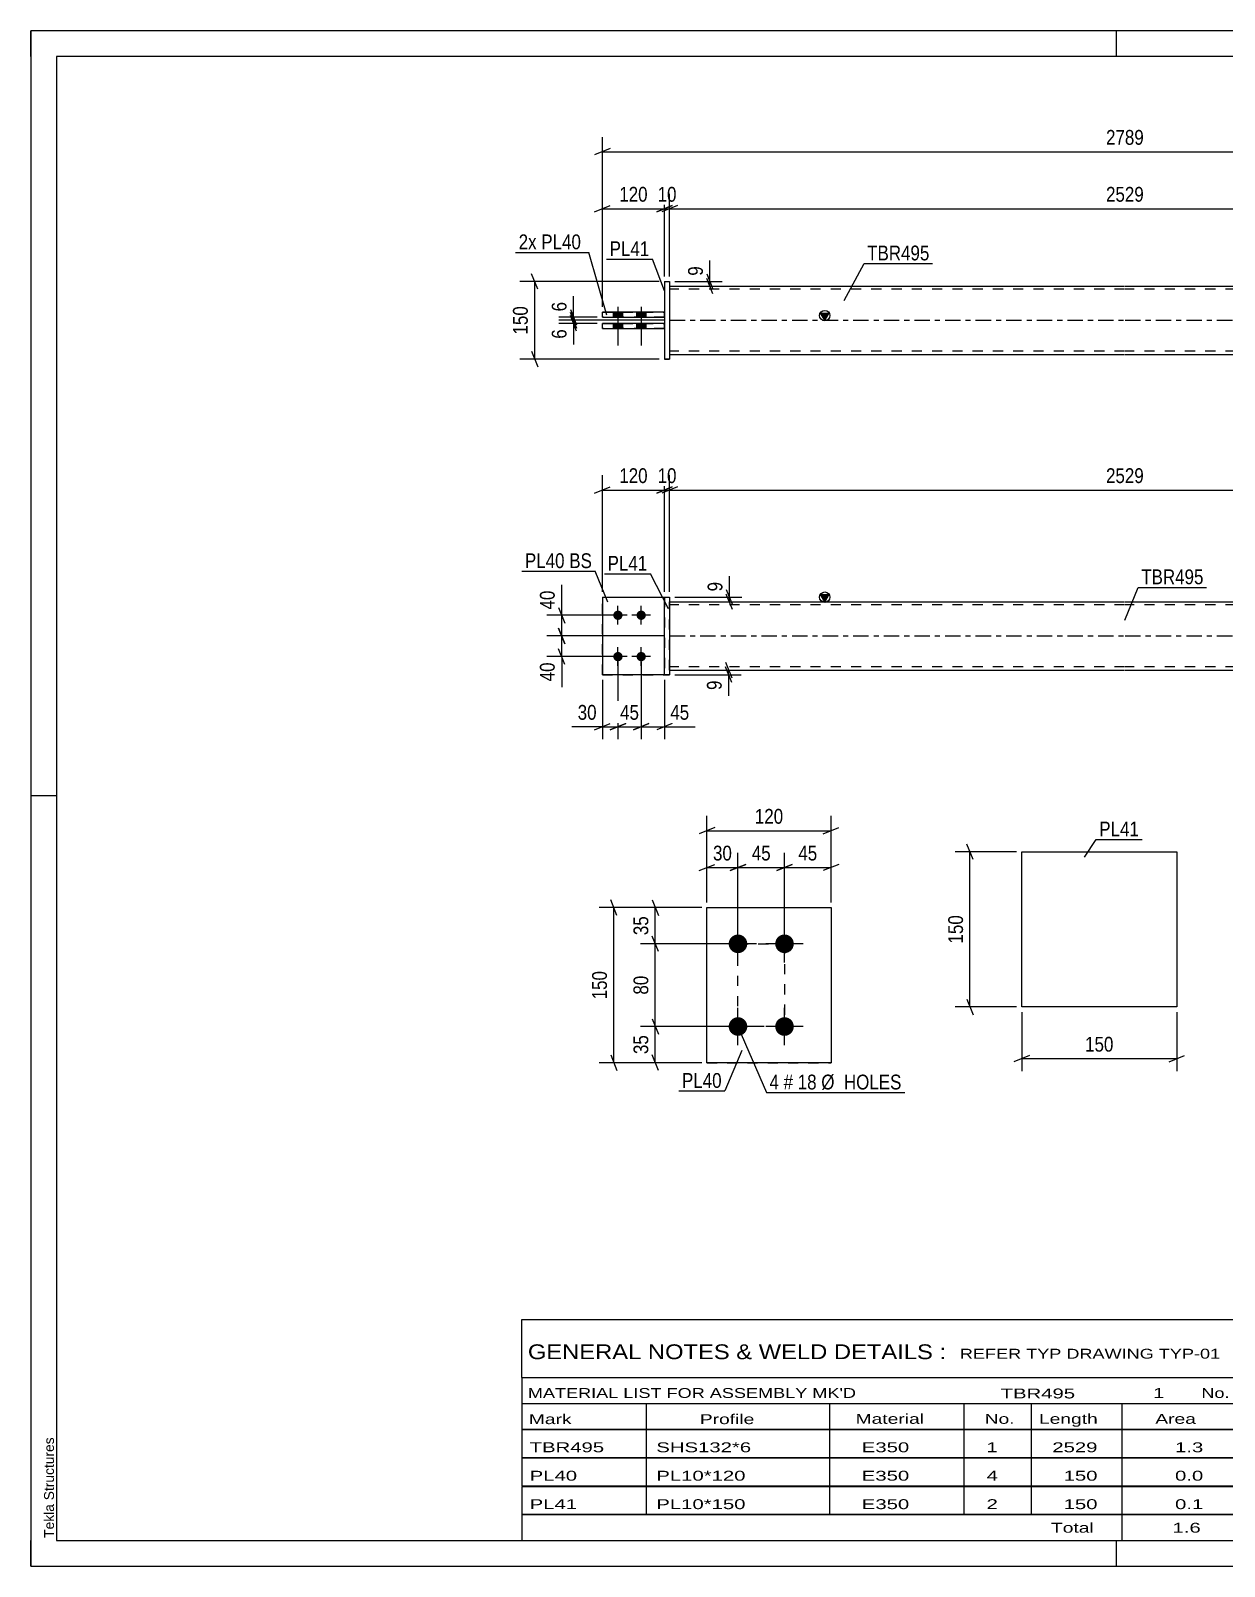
# Model space of a CAD drawing. Header units: millimetres. Extents: x 0 to 420, y 0 to 297.
# Drawn here: x 0 to 230.8, y 0 to 297 of the extents above; entities that cross this region are included whole.
import ezdxf

# ---------------------------------------------------------------- set-up
doc = ezdxf.new("R2010")
doc.units = ezdxf.units.MM
doc.linetypes.add('DXK_LINE_DOT2', pattern=[3.9198, 1.9599, -1.9599])
doc.linetypes.add('DXK_LINE_DOT3', pattern=[5.9187, 2.979, -0.9799, 0.9799, -0.9799])
doc.styles.add('Arial', font='arial.ttf', dxfattribs={"height": 0.2})
doc.styles.add('Arial Narrow', font='ARIALN.TTF', dxfattribs={"height": 0.2})

# ---------------------------------------------------------------- blocks, each defined once
blk = doc.blocks.new('Unknown-582685016-1127')
at = {"color": 5, "linetype": 'Continuous'}
for p, q in [((420, 297), (0, 297)), ((0, 297), (0, 0)), ((0, 292), (0, 297)), ((210, 292), (210, 297)), ((415, 292), (5, 292)), ((5, 292), (5, 5)), ((5, 149), (0, 149)), ((0, 0), (0, 5)), ((5, 5), (415, 5)), ((210, 0), (210, 5)), ((0, 0), (420, 0))]:
    blk.add_line(p, q, dxfattribs=at)
at = {"color": 174, "linetype": 'Continuous', "style": 'Arial'}
blk.add_text('Tekla Structures', height=1.9102, rotation=90, dxfattribs=at).set_placement((4.5, 5.5))
blk = doc.blocks.new('Part-582685016-1392 - 1364')
at = {"color": 2, "linetype": 'Continuous'}
for p, q in [((110.57, 187.44), (122.57, 187.44)), ((110.57, 187.44), (110.57, 172.44)), ((122.57, 172.44), (110.57, 172.44)), ((110.57, 172.44), (110.57, 172.44))]:
    blk.add_line(p, q, dxfattribs=at)
at = {"color": 7, "linetype": 'DXK_LINE_DOT2'}
for p, q in [((110.57, 187.44), (122.57, 187.44)), ((122.57, 187.44), (122.57, 187.44)), ((122.57, 187.44), (122.57, 172.44)), ((110.57, 172.44), (122.57, 172.44)), ((110.57, 172.44), (110.57, 172.44))]:
    blk.add_line(p, q, dxfattribs=at)
blk = doc.blocks.new('Part-582685016-1397 - 1364')
at = {"color": 7, "linetype": 'DXK_LINE_DOT2'}
for p, q in [((110.57, 187.44), (122.57, 187.44)), ((110.57, 187.44), (122.57, 187.44)), ((110.57, 172.44), (110.57, 187.44)), ((122.57, 187.44), (122.57, 187.44)), ((122.57, 187.44), (122.57, 172.44)), ((110.57, 172.44), (122.57, 172.44)), ((122.57, 172.44), (110.57, 172.44)), ((110.57, 172.44), (110.57, 172.44))]:
    blk.add_line(p, q, dxfattribs=at)
blk = doc.blocks.new('Part-582685016-1412 - 1364')
at = {"color": 2, "linetype": 'Continuous'}
for p, q in [((122.57, 187.44), (123.57, 187.44)), ((122.57, 172.44), (122.57, 187.44)), ((123.57, 187.44), (123.57, 187.44)), ((123.57, 187.44), (123.57, 172.44)), ((122.57, 172.44), (123.57, 172.44))]:
    blk.add_line(p, q, dxfattribs=at)
at = {"color": 7, "linetype": 'DXK_LINE_DOT2'}
for p, q in [((122.57, 187.44), (123.57, 187.44)), ((123.57, 172.44), (122.57, 172.44)), ((122.57, 172.44), (122.57, 172.44)), ((123.57, 172.44), (123.57, 172.44))]:
    blk.add_line(p, q, dxfattribs=at)
blk = doc.blocks.new('Bolt-582685016-1414 - 1364')
at = {"linetype": 'Continuous'}
for points in [[(113.57, 183.04), (113.39, 183.06), (113.21, 183.12), (113.04, 183.21), (112.9, 183.34), (112.79, 183.49), (112.72, 183.66), (112.68, 183.85), (112.68, 184.03), (112.72, 184.22), (112.79, 184.39), (112.9, 184.54), (113.04, 184.67), (113.21, 184.76), (113.39, 184.82), (113.57, 184.84), (113.76, 184.82), (113.94, 184.76), (114.1, 184.67), (114.24, 184.54), (114.35, 184.39), (114.43, 184.22), (114.47, 184.03), (114.47, 183.85), (114.43, 183.66), (114.35, 183.49), (114.24, 183.34), (114.1, 183.21), (113.94, 183.12), (113.76, 183.06)], [(118.07, 183.04), (117.89, 183.06), (117.71, 183.12), (117.54, 183.21), (117.4, 183.34), (117.29, 183.49), (117.22, 183.66), (117.18, 183.85), (117.18, 184.03), (117.22, 184.22), (117.29, 184.39), (117.4, 184.54), (117.54, 184.67), (117.71, 184.76), (117.89, 184.82), (118.07, 184.84), (118.26, 184.82), (118.44, 184.76), (118.6, 184.67), (118.74, 184.54), (118.85, 184.39), (118.93, 184.22), (118.97, 184.03), (118.97, 183.85), (118.93, 183.66), (118.85, 183.49), (118.74, 183.34), (118.6, 183.21), (118.44, 183.12), (118.26, 183.06)], [(113.57, 175.04), (113.39, 175.06), (113.21, 175.12), (113.04, 175.21), (112.9, 175.34), (112.79, 175.49), (112.72, 175.66), (112.68, 175.85), (112.68, 176.03), (112.72, 176.22), (112.79, 176.39), (112.9, 176.54), (113.04, 176.67), (113.21, 176.76), (113.39, 176.82), (113.57, 176.84), (113.76, 176.82), (113.94, 176.76), (114.1, 176.67), (114.24, 176.54), (114.35, 176.39), (114.43, 176.22), (114.47, 176.03), (114.47, 175.85), (114.43, 175.66), (114.35, 175.49), (114.24, 175.34), (114.1, 175.21), (113.94, 175.12), (113.76, 175.06)], [(118.07, 175.04), (117.89, 175.06), (117.71, 175.12), (117.54, 175.21), (117.4, 175.34), (117.29, 175.49), (117.22, 175.66), (117.18, 175.85), (117.18, 176.03), (117.22, 176.22), (117.29, 176.39), (117.4, 176.54), (117.54, 176.67), (117.71, 176.76), (117.89, 176.82), (118.07, 176.84), (118.26, 176.82), (118.44, 176.76), (118.6, 176.67), (118.74, 176.54), (118.85, 176.39), (118.93, 176.22), (118.97, 176.03), (118.97, 175.85), (118.93, 175.66), (118.85, 175.49), (118.74, 175.34), (118.6, 175.21), (118.44, 175.12), (118.26, 175.06)]]:
    blk.add_hatch(color=1, dxfattribs=at).paths.add_polyline_path(points)
at = {"color": 1, "linetype": 'Continuous'}
for p, q in [((113.57, 182.14), (113.57, 185.74)), ((118.07, 182.14), (118.07, 185.74)), ((115.37, 183.94), (111.77, 183.94)), ((119.87, 183.94), (116.27, 183.94)), ((115.37, 175.94), (111.77, 175.94)), ((113.57, 174.14), (113.57, 177.74)), ((119.87, 175.94), (116.27, 175.94)), ((118.07, 174.14), (118.07, 177.74))]:
    blk.add_line(p, q, dxfattribs=at)
blk = doc.blocks.new('Part-582685016-1439 - 1364')
at = {"linetype": 'Continuous'}
blk.add_hatch(color=2, dxfattribs=at).paths.add_polyline_path([(153.57, 186.54), (152.77, 187.94), (154.37, 187.94)])
at = {"color": 2, "linetype": 'Continuous'}
for p, q in [((153.57, 186.54), (152.77, 187.94)), ((152.77, 187.94), (154.37, 187.94)), ((154.37, 187.94), (153.57, 186.54)), ((123.57, 186.54), (211.57, 186.54)), ((211.67, 186.54), (299.67, 186.54)), ((123.57, 173.34), (211.57, 173.34)), ((211.67, 173.34), (299.67, 173.34))]:
    blk.add_line(p, q, dxfattribs=at)
at = {"color": 7, "linetype": 'DXK_LINE_DOT2'}
for p, q in [((123.57, 173.34), (123.57, 186.54)), ((211.57, 185.94), (123.57, 185.94)), ((299.67, 185.94), (211.67, 185.94)), ((299.67, 186.54), (299.67, 173.34)), ((211.57, 173.94), (123.57, 173.94)), ((299.67, 173.94), (211.67, 173.94))]:
    blk.add_line(p, q, dxfattribs=at)
at = {"color": 7, "linetype": 'DXK_LINE_DOT3'}
for p, q in [((123.57, 179.94), (211.57, 179.94)), ((211.67, 179.94), (299.67, 179.94))]:
    blk.add_line(p, q, dxfattribs=at)
at = {"color": 2, "linetype": 'Continuous'}
blk.add_circle((153.57, 187.44), 1, dxfattribs=at)
blk = doc.blocks.new('Part-582685016-1771 - 1745')
at = {"color": 2, "linetype": 'Continuous'}
for p, q in [((122.57, 240.39), (110.57, 240.39)), ((110.57, 239.39), (110.57, 240.39)), ((110.57, 239.39), (122.57, 239.39)), ((110.57, 239.39), (110.57, 239.39)), ((122.57, 239.39), (122.57, 240.39))]:
    blk.add_line(p, q, dxfattribs=at)
at = {"color": 7, "linetype": 'DXK_LINE_DOT2'}
for p, q in [((110.57, 240.39), (122.57, 240.39)), ((122.57, 239.39), (110.57, 239.39))]:
    blk.add_line(p, q, dxfattribs=at)
blk = doc.blocks.new('Part-582685016-1751 - 1745')
at = {"linetype": 'Continuous'}
blk.add_hatch(color=2, dxfattribs=at).paths.add_polyline_path([(153.57, 240.99), (152.77, 242.39), (154.37, 242.39)])
at = {"color": 2, "linetype": 'Continuous'}
for p, q in [((123.57, 247.59), (211.57, 247.59)), ((211.67, 247.59), (299.67, 247.59)), ((153.57, 240.99), (152.77, 242.39)), ((152.77, 242.39), (154.37, 242.39)), ((154.37, 242.39), (153.57, 240.99)), ((123.57, 234.39), (211.57, 234.39)), ((211.67, 234.39), (299.67, 234.39))]:
    blk.add_line(p, q, dxfattribs=at)
at = {"color": 7, "linetype": 'DXK_LINE_DOT2'}
for p, q in [((123.57, 247.59), (123.57, 234.39)), ((211.57, 246.99), (123.57, 246.99)), ((299.67, 246.99), (211.67, 246.99)), ((299.67, 247.59), (299.67, 234.39)), ((211.57, 234.99), (123.57, 234.99)), ((299.67, 234.99), (211.67, 234.99))]:
    blk.add_line(p, q, dxfattribs=at)
at = {"color": 7, "linetype": 'DXK_LINE_DOT3'}
for p, q in [((123.57, 240.99), (211.57, 240.99)), ((211.67, 240.99), (299.67, 240.99))]:
    blk.add_line(p, q, dxfattribs=at)
at = {"color": 2, "linetype": 'Continuous'}
blk.add_circle((153.57, 241.89), 1, dxfattribs=at)
blk = doc.blocks.new('Part-582685016-1776 - 1745')
at = {"color": 2, "linetype": 'Continuous'}
for p, q in [((122.57, 242.59), (110.57, 242.59)), ((110.57, 241.59), (110.57, 242.59)), ((110.57, 241.59), (122.57, 241.59)), ((110.57, 241.59), (110.57, 241.59)), ((122.57, 241.59), (122.57, 242.59))]:
    blk.add_line(p, q, dxfattribs=at)
at = {"color": 7, "linetype": 'DXK_LINE_DOT2'}
for p, q in [((110.57, 242.59), (122.57, 242.59)), ((122.57, 241.59), (110.57, 241.59))]:
    blk.add_line(p, q, dxfattribs=at)
blk = doc.blocks.new('Part-582685016-1781 - 1745')
at = {"color": 2, "linetype": 'Continuous'}
for p, q in [((122.57, 248.49), (123.57, 248.49)), ((122.57, 248.49), (122.57, 233.49)), ((123.57, 248.49), (123.57, 248.49)), ((123.57, 248.49), (123.57, 233.49)), ((123.57, 233.49), (122.57, 233.49)), ((122.57, 233.49), (122.57, 233.49))]:
    blk.add_line(p, q, dxfattribs=at)
at = {"color": 7, "linetype": 'DXK_LINE_DOT2'}
for p, q in [((122.57, 248.49), (123.57, 248.49)), ((122.57, 233.49), (123.57, 233.49)), ((122.57, 233.49), (122.57, 233.49))]:
    blk.add_line(p, q, dxfattribs=at)
blk = doc.blocks.new('Bolt-582685016-1783 - 1745')
at = {"linetype": 'Continuous'}
for points in [[(112.67, 241.59), (114.47, 241.59), (114.47, 242.59), (112.67, 242.59)], [(112.67, 241.59), (114.47, 241.59), (114.47, 242.59), (112.67, 242.59)], [(117.17, 241.59), (118.97, 241.59), (118.97, 242.59), (117.17, 242.59)], [(117.17, 241.59), (118.97, 241.59), (118.97, 242.59), (117.17, 242.59)], [(112.67, 239.39), (114.47, 239.39), (114.47, 240.39), (112.67, 240.39)], [(112.67, 239.39), (114.47, 239.39), (114.47, 240.39), (112.67, 240.39)], [(117.17, 239.39), (118.97, 239.39), (118.97, 240.39), (117.17, 240.39)], [(117.17, 239.39), (118.97, 239.39), (118.97, 240.39), (117.17, 240.39)]]:
    blk.add_hatch(color=1, dxfattribs=at).paths.add_polyline_path(points)
at = {"color": 1, "linetype": 'Continuous'}
for p, q in [((113.57, 243.59), (113.57, 236.09)), ((113.57, 243.59), (113.57, 236.09)), ((118.07, 243.59), (118.07, 236.09)), ((118.07, 243.59), (118.07, 236.09)), ((112.67, 242.59), (112.67, 241.59)), ((112.67, 242.59), (112.67, 241.59)), ((114.47, 242.59), (114.47, 241.59)), ((114.47, 242.59), (114.47, 241.59)), ((117.17, 242.59), (117.17, 241.59)), ((117.17, 242.59), (117.17, 241.59)), ((118.97, 242.59), (118.97, 241.59)), ((118.97, 242.59), (118.97, 241.59)), ((112.67, 240.39), (112.67, 239.39)), ((112.67, 240.39), (112.67, 239.39)), ((114.47, 240.39), (114.47, 239.39)), ((114.47, 240.39), (114.47, 239.39)), ((117.17, 240.39), (117.17, 239.39)), ((117.17, 240.39), (117.17, 239.39)), ((118.97, 240.39), (118.97, 239.39)), ((118.97, 240.39), (118.97, 239.39))]:
    blk.add_line(p, q, dxfattribs=at)
blk = doc.blocks.new('Bolt-582685016-2085 - 2022')
at = {"linetype": 'Continuous'}
for points in [[(136.79, 118.6), (136.42, 118.63), (136.06, 118.75), (135.73, 118.94), (135.45, 119.19), (135.23, 119.5), (135.08, 119.84), (135, 120.21), (135, 120.58), (135.08, 120.95), (135.23, 121.3), (135.45, 121.6), (135.73, 121.85), (136.06, 122.04), (136.42, 122.16), (136.79, 122.2), (137.16, 122.16), (137.52, 122.04), (137.85, 121.85), (138.13, 121.6), (138.35, 121.3), (138.5, 120.95), (138.58, 120.58), (138.58, 120.21), (138.5, 119.84), (138.35, 119.5), (138.13, 119.19), (137.85, 118.94), (137.52, 118.75), (137.16, 118.63)], [(145.79, 118.6), (145.42, 118.63), (145.06, 118.75), (144.73, 118.94), (144.45, 119.19), (144.23, 119.5), (144.08, 119.84), (144, 120.21), (144, 120.58), (144.08, 120.95), (144.23, 121.3), (144.45, 121.6), (144.73, 121.85), (145.06, 122.04), (145.42, 122.16), (145.79, 122.2), (146.16, 122.16), (146.52, 122.04), (146.85, 121.85), (147.13, 121.6), (147.35, 121.3), (147.5, 120.95), (147.58, 120.58), (147.58, 120.21), (147.5, 119.84), (147.35, 119.5), (147.13, 119.19), (146.85, 118.94), (146.52, 118.75), (146.16, 118.63)], [(136.79, 102.6), (136.42, 102.63), (136.06, 102.75), (135.73, 102.94), (135.45, 103.19), (135.23, 103.5), (135.08, 103.84), (135, 104.21), (135, 104.58), (135.08, 104.95), (135.23, 105.3), (135.45, 105.6), (135.73, 105.85), (136.06, 106.04), (136.42, 106.16), (136.79, 106.2), (137.16, 106.16), (137.52, 106.04), (137.85, 105.85), (138.13, 105.6), (138.35, 105.3), (138.5, 104.95), (138.58, 104.58), (138.58, 104.21), (138.5, 103.84), (138.35, 103.5), (138.13, 103.19), (137.85, 102.94), (137.52, 102.75), (137.16, 102.63)], [(145.79, 102.6), (145.42, 102.63), (145.06, 102.75), (144.73, 102.94), (144.45, 103.19), (144.23, 103.5), (144.08, 103.84), (144, 104.21), (144, 104.58), (144.08, 104.95), (144.23, 105.3), (144.45, 105.6), (144.73, 105.85), (145.06, 106.04), (145.42, 106.16), (145.79, 106.2), (146.16, 106.16), (146.52, 106.04), (146.85, 105.85), (147.13, 105.6), (147.35, 105.3), (147.5, 104.95), (147.58, 104.58), (147.58, 104.21), (147.5, 103.84), (147.35, 103.5), (147.13, 103.19), (146.85, 102.94), (146.52, 102.75), (146.16, 102.63)]]:
    blk.add_hatch(color=1, dxfattribs=at).paths.add_polyline_path(points)
at = {"color": 1, "linetype": 'Continuous'}
for p, q in [((136.79, 116.8), (136.79, 124)), ((145.79, 116.8), (145.79, 124)), ((140.39, 120.4), (133.19, 120.4)), ((149.39, 120.4), (142.19, 120.4)), ((136.79, 100.8), (136.79, 108)), ((145.79, 100.8), (145.79, 108)), ((140.39, 104.4), (133.19, 104.4)), ((149.39, 104.4), (142.19, 104.4))]:
    blk.add_line(p, q, dxfattribs=at)
blk = doc.blocks.new('Part-582685016-2090 - 2022')
at = {"color": 2, "linetype": 'Continuous'}
for p, q in [((130.79, 127.4), (154.79, 127.4)), ((130.79, 97.4), (130.79, 127.4)), ((154.79, 127.4), (154.79, 127.4)), ((154.79, 127.4), (154.79, 97.4)), ((154.79, 97.4), (130.79, 97.4)), ((130.79, 97.4), (130.79, 97.4))]:
    blk.add_line(p, q, dxfattribs=at)
at = {"color": 7, "linetype": 'DXK_LINE_DOT2'}
for p, q in [((130.79, 127.4), (154.79, 127.4)), ((130.79, 97.4), (154.79, 97.4)), ((130.79, 97.4), (130.79, 97.4))]:
    blk.add_line(p, q, dxfattribs=at)
blk = doc.blocks.new('Part-582685016-2237 - 2231')
at = {"color": 2, "linetype": 'Continuous'}
for p, q in [((191.66, 138.19), (221.66, 138.19)), ((191.66, 108.19), (191.66, 138.19)), ((221.66, 138.19), (221.66, 108.19)), ((221.66, 108.19), (191.66, 108.19))]:
    blk.add_line(p, q, dxfattribs=at)
blk = doc.blocks.new('Rectangle-582685016-2216 - 2022')
at = {"color": 1, "linetype": 'DXK_LINE_DOT2'}
blk.add_lwpolyline([(136.79, 120.4), (145.79, 120.4), (145.79, 104.4), (136.79, 104.4), (136.79, 120.4)], close=True, dxfattribs=at)
blk = doc.blocks.new('StraightDimension-582685016-1601 - 1364')
at = {"color": 7, "linetype": 'Continuous'}
for p, q in [((102.09, 185.44), (103.29, 182.44)), ((112.57, 183.94), (99.84, 183.94)), ((103.29, 178.44), (102.09, 181.44)), ((102.69, 179.94), (102.69, 183.94)), ((122.57, 179.94), (99.84, 179.94))]:
    blk.add_line(p, q, dxfattribs=at)
at = {"color": 0}
blk.add_wipeout([(101.94, 189.32), (97.74, 189.32), (97.74, 184.46), (101.94, 184.46)], dxfattribs=at)
at = {"color": 7, "linetype": 'Continuous'}
blk.add_line((102.69, 183.94), (102.69, 189.85), dxfattribs=at)
blk.add_line((102.69, 183.94), (102.69, 189.85), dxfattribs=at)
at = {"color": 3, "style": 'Arial Narrow'}
blk.add_text('40', height=2.863, rotation=90.0002, dxfattribs=at).set_placement((101.34, 185.06))
blk = doc.blocks.new('StraightDimension-582685016-1572 - 1364')
at = {"color": 7, "linetype": 'Continuous'}
for p, q in [((113.57, 174.94), (113.57, 159.98)), ((110.57, 171.44), (110.57, 159.98)), ((109.07, 161.78), (112.07, 162.98)), ((110.57, 162.38), (113.57, 162.38)), ((115.07, 162.98), (112.07, 161.78))]:
    blk.add_line(p, q, dxfattribs=at)
at = {"color": 0}
blk.add_wipeout([(110.05, 163.13), (110.05, 167.33), (105.19, 167.33), (105.19, 163.13)], dxfattribs=at)
at = {"color": 7, "linetype": 'Continuous'}
blk.add_line((110.57, 162.38), (104.67, 162.38), dxfattribs=at)
blk.add_line((110.57, 162.38), (104.67, 162.38), dxfattribs=at)
at = {"color": 3, "style": 'Arial Narrow'}
blk.add_text('30', height=2.863, dxfattribs=at).set_placement((105.79, 163.73))
blk = doc.blocks.new('StraightDimension-582685016-1565 - 1364')
at = {"color": 7, "linetype": 'Continuous'}
for p, q in [((113.57, 174.94), (113.57, 159.98)), ((118.07, 174.94), (118.07, 159.98)), ((112.07, 161.78), (115.07, 162.98)), ((113.57, 162.38), (118.07, 162.38)), ((119.57, 162.98), (116.57, 161.78))]:
    blk.add_line(p, q, dxfattribs=at)
at = {"color": 0}
blk.add_wipeout([(118.25, 163.13), (118.25, 167.33), (113.39, 167.33), (113.39, 163.13)], dxfattribs=at)
at = {"color": 3, "style": 'Arial Narrow'}
blk.add_text('45', height=2.863, dxfattribs=at).set_placement((113.99, 163.73))
blk = doc.blocks.new('StraightDimension-582685016-1583 - 1364')
at = {"color": 7, "linetype": 'Continuous'}
for p, q in [((124.57, 173.34), (137.38, 173.34)), ((124.57, 172.44), (137.38, 172.44)), ((134.38, 174.84), (135.58, 171.84)), ((135.58, 170.94), (134.38, 173.94)), ((134.98, 172.44), (134.98, 173.34))]:
    blk.add_line(p, q, dxfattribs=at)
at = {"color": 0}
blk.add_wipeout([(134.23, 171.91), (130.03, 171.91), (130.03, 168.89), (134.23, 168.89)], dxfattribs=at)
at = {"color": 7, "linetype": 'Continuous'}
blk.add_line((134.98, 172.44), (134.98, 168.36), dxfattribs=at)
blk.add_line((134.98, 172.44), (134.98, 168.36), dxfattribs=at)
at = {"color": 3, "style": 'Arial Narrow'}
blk.add_text('9', height=2.86, rotation=90.0002, dxfattribs=at).set_placement((133.63, 169.49))
blk = doc.blocks.new('StraightDimension-582685016-1458 - 1364')
at = {"color": 7, "linetype": 'Continuous'}
for p, q in [((110.57, 188.44), (110.57, 211.01)), ((122.57, 188.44), (122.57, 211.01)), ((109.07, 207.56), (112.07, 208.76)), ((110.57, 208.16), (122.57, 208.16)), ((124.07, 208.76), (121.07, 207.56))]:
    blk.add_line(p, q, dxfattribs=at)
at = {"color": 0}
blk.add_wipeout([(119.92, 208.91), (119.92, 213.11), (113.23, 213.11), (113.23, 208.91)], dxfattribs=at)
at = {"color": 3, "style": 'Arial Narrow'}
blk.add_text('120', height=2.863, dxfattribs=at).set_placement((113.83, 209.51))
blk = doc.blocks.new('StraightDimension-582685016-1485 - 1364')
at = {"color": 7, "linetype": 'Continuous'}
for p, q in [((122.57, 188.44), (122.57, 211.01)), ((123.57, 188.44), (123.57, 211.01)), ((121.07, 207.56), (124.07, 208.76)), ((125.07, 208.76), (122.07, 207.56)), ((122.57, 208.16), (123.57, 208.16))]:
    blk.add_line(p, q, dxfattribs=at)
at = {"color": 0}
blk.add_wipeout([(125.5, 208.91), (125.5, 213.11), (120.64, 213.11), (120.64, 208.91)], dxfattribs=at)
at = {"color": 3, "style": 'Arial Narrow'}
blk.add_text('10', height=2.863, dxfattribs=at).set_placement((121.24, 209.51))
blk = doc.blocks.new('StraightDimension-582685016-1502 - 1364')
at = {"color": 7, "linetype": 'Continuous'}
for p, q in [((123.57, 188.44), (123.57, 211.01)), ((299.67, 188.44), (299.67, 211.01)), ((125.07, 208.76), (122.07, 207.56)), ((123.57, 208.16), (299.67, 208.16)), ((298.17, 207.56), (301.17, 208.76))]:
    blk.add_line(p, q, dxfattribs=at)
at = {"color": 0}
blk.add_wipeout([(215.88, 208.91), (215.88, 213.11), (207.37, 213.11), (207.37, 208.91)], dxfattribs=at)
at = {"color": 3, "style": 'Arial Narrow'}
blk.add_text('2529', height=2.863, dxfattribs=at).set_placement((207.97, 209.51))
blk = doc.blocks.new('StraightDimension-582685016-1552 - 1364')
at = {"color": 7, "linetype": 'Continuous'}
for p, q in [((118.07, 174.94), (118.07, 159.98)), ((122.57, 171.44), (122.57, 159.98)), ((116.57, 161.78), (119.57, 162.98)), ((118.07, 162.38), (122.57, 162.38)), ((124.07, 162.98), (121.07, 161.78))]:
    blk.add_line(p, q, dxfattribs=at)
at = {"color": 0}
blk.add_wipeout([(127.95, 163.13), (127.95, 167.33), (123.1, 167.33), (123.1, 163.13)], dxfattribs=at)
at = {"color": 7, "linetype": 'Continuous'}
blk.add_line((122.57, 162.38), (128.48, 162.38), dxfattribs=at)
blk.add_line((122.57, 162.38), (128.48, 162.38), dxfattribs=at)
at = {"color": 3, "style": 'Arial Narrow'}
blk.add_text('45', height=2.863, dxfattribs=at).set_placement((123.7, 163.73))
blk = doc.blocks.new('StraightDimension-582685016-1592 - 1364')
at = {"color": 7, "linetype": 'Continuous'}
for p, q in [((124.57, 187.44), (137.53, 187.44)), ((134.53, 188.94), (135.73, 185.94)), ((135.73, 185.04), (134.53, 188.04)), ((135.13, 186.54), (135.13, 187.44)), ((124.57, 186.54), (137.53, 186.54))]:
    blk.add_line(p, q, dxfattribs=at)
at = {"color": 0}
blk.add_wipeout([(134.38, 190.99), (130.18, 190.99), (130.18, 187.96), (134.38, 187.96)], dxfattribs=at)
at = {"color": 7, "linetype": 'Continuous'}
blk.add_line((135.13, 187.44), (135.13, 191.52), dxfattribs=at)
blk.add_line((135.13, 187.44), (135.13, 191.52), dxfattribs=at)
at = {"color": 3, "style": 'Arial Narrow'}
blk.add_text('9', height=2.86, rotation=90.0002, dxfattribs=at).set_placement((133.78, 188.56))
blk = doc.blocks.new('StraightDimension-582685016-1618 - 1364')
at = {"color": 7, "linetype": 'Continuous'}
for p, q in [((102.09, 181.44), (103.29, 178.44)), ((122.57, 179.94), (99.84, 179.94)), ((102.69, 175.94), (102.69, 179.94)), ((112.57, 175.94), (99.84, 175.94)), ((103.29, 174.44), (102.09, 177.44))]:
    blk.add_line(p, q, dxfattribs=at)
at = {"color": 0}
blk.add_wipeout([(101.94, 175.41), (97.74, 175.41), (97.74, 170.56), (101.94, 170.56)], dxfattribs=at)
at = {"color": 7, "linetype": 'Continuous'}
blk.add_line((102.69, 175.94), (102.69, 170.03), dxfattribs=at)
blk.add_line((102.69, 175.94), (102.69, 170.03), dxfattribs=at)
at = {"color": 3, "style": 'Arial Narrow'}
blk.add_text('40', height=2.863, rotation=90.0002, dxfattribs=at).set_placement((101.34, 171.16))
blk = doc.blocks.new('StraightDimension-582685016-1833 - 1745')
at = {"color": 7, "linetype": 'Continuous'}
for p, q in [((122.57, 240.99), (102.13, 240.99)), ((104.38, 242.49), (105.58, 239.49)), ((105.58, 238.89), (104.38, 241.89)), ((104.98, 240.39), (104.98, 240.99)), ((109.57, 240.39), (102.13, 240.39))]:
    blk.add_line(p, q, dxfattribs=at)
at = {"color": 0}
blk.add_wipeout([(104.23, 239.86), (100.03, 239.86), (100.03, 236.83), (104.23, 236.83)], dxfattribs=at)
at = {"color": 7, "linetype": 'Continuous'}
blk.add_line((104.98, 240.39), (104.98, 236.31), dxfattribs=at)
blk.add_line((104.98, 240.39), (104.98, 236.31), dxfattribs=at)
at = {"color": 3, "style": 'Arial Narrow'}
blk.add_text('6', height=2.86, rotation=90.0002, dxfattribs=at).set_placement((103.63, 237.43))
blk = doc.blocks.new('StraightDimension-582685016-1882 - 1745')
at = {"color": 7, "linetype": 'Continuous'}
for p, q in [((110.57, 243.59), (110.57, 265.43)), ((122.57, 249.49), (122.57, 265.43)), ((109.07, 261.98), (112.07, 263.18)), ((110.57, 262.58), (122.57, 262.58)), ((124.07, 263.18), (121.07, 261.98))]:
    blk.add_line(p, q, dxfattribs=at)
at = {"color": 0}
blk.add_wipeout([(119.92, 263.33), (119.92, 267.53), (113.23, 267.53), (113.23, 263.33)], dxfattribs=at)
at = {"color": 3, "style": 'Arial Narrow'}
blk.add_text('120', height=2.863, dxfattribs=at).set_placement((113.83, 263.93))
blk = doc.blocks.new('StraightDimension-582685016-1817 - 1745')
at = {"color": 7, "linetype": 'Continuous'}
for p, q in [((109.57, 241.59), (102.13, 241.59)), ((122.57, 240.99), (102.13, 240.99)), ((104.38, 243.09), (105.58, 240.09)), ((105.58, 239.49), (104.38, 242.49)), ((104.98, 240.99), (104.98, 241.59))]:
    blk.add_line(p, q, dxfattribs=at)
at = {"color": 0}
blk.add_wipeout([(104.23, 245.14), (100.03, 245.14), (100.03, 242.11), (104.23, 242.11)], dxfattribs=at)
at = {"color": 7, "linetype": 'Continuous'}
blk.add_line((104.98, 241.59), (104.98, 245.66), dxfattribs=at)
blk.add_line((104.98, 241.59), (104.98, 245.66), dxfattribs=at)
at = {"color": 3, "style": 'Arial Narrow'}
blk.add_text('6', height=2.86, rotation=90.0002, dxfattribs=at).set_placement((103.63, 242.71))
blk = doc.blocks.new('StraightDimension-582685016-1850 - 1745')
at = {"color": 7, "linetype": 'Continuous'}
for p, q in [((130.75, 249.99), (131.95, 246.99)), ((124.57, 248.49), (133.75, 248.49)), ((124.57, 247.59), (133.75, 247.59)), ((131.95, 246.09), (130.75, 249.09)), ((131.35, 247.59), (131.35, 248.49))]:
    blk.add_line(p, q, dxfattribs=at)
at = {"color": 0}
blk.add_wipeout([(130.6, 252.04), (126.4, 252.04), (126.4, 249.01), (130.6, 249.01)], dxfattribs=at)
at = {"color": 7, "linetype": 'Continuous'}
blk.add_line((131.35, 248.49), (131.35, 252.56), dxfattribs=at)
blk.add_line((131.35, 248.49), (131.35, 252.56), dxfattribs=at)
at = {"color": 3, "style": 'Arial Narrow'}
blk.add_text('9', height=2.86, rotation=90.0002, dxfattribs=at).set_placement((130, 249.61))
blk = doc.blocks.new('StraightDimension-582685016-1861 - 1745')
at = {"color": 7, "linetype": 'Continuous'}
for p, q in [((98.08, 246.99), (96.88, 249.99)), ((121.57, 248.49), (94.63, 248.49)), ((97.48, 233.49), (97.48, 248.49)), ((96.88, 234.99), (98.08, 231.99)), ((121.57, 233.49), (94.63, 233.49))]:
    blk.add_line(p, q, dxfattribs=at)
at = {"color": 0}
blk.add_wipeout([(96.73, 244.33), (92.53, 244.33), (92.53, 237.64), (96.73, 237.64)], dxfattribs=at)
at = {"color": 3, "style": 'Arial Narrow'}
blk.add_text('150', height=2.863, rotation=90.0002, dxfattribs=at).set_placement((96.13, 238.24))
blk = doc.blocks.new('StraightDimension-582685016-1872 - 1745')
at = {"color": 7, "linetype": 'Continuous'}
for p, q in [((122.57, 249.49), (122.57, 265.43)), ((123.57, 249.49), (123.57, 265.43)), ((121.07, 261.98), (124.07, 263.18)), ((125.07, 263.18), (122.07, 261.98)), ((122.57, 262.58), (123.57, 262.58))]:
    blk.add_line(p, q, dxfattribs=at)
at = {"color": 0}
blk.add_wipeout([(125.5, 263.33), (125.5, 267.53), (120.64, 267.53), (120.64, 263.33)], dxfattribs=at)
at = {"color": 3, "style": 'Arial Narrow'}
blk.add_text('10', height=2.863, dxfattribs=at).set_placement((121.24, 263.93))
blk = doc.blocks.new('StraightDimension-582685016-1892 - 1745')
at = {"color": 7, "linetype": 'Continuous'}
for p, q in [((123.57, 249.49), (123.57, 265.43)), ((299.67, 249.49), (299.67, 265.43)), ((125.07, 263.18), (122.07, 261.98)), ((123.57, 262.58), (299.67, 262.58)), ((298.17, 261.98), (301.17, 263.18))]:
    blk.add_line(p, q, dxfattribs=at)
at = {"color": 0}
blk.add_wipeout([(215.88, 263.33), (215.88, 267.53), (207.37, 267.53), (207.37, 263.33)], dxfattribs=at)
at = {"color": 3, "style": 'Arial Narrow'}
blk.add_text('2529', height=2.863, dxfattribs=at).set_placement((207.97, 263.93))
blk = doc.blocks.new('StraightDimension-582685016-1923 - 1745')
at = {"color": 7, "linetype": 'Continuous'}
for p, q in [((110.57, 243.59), (110.57, 276.44)), ((312.67, 243.59), (312.67, 276.44)), ((112.07, 274.19), (109.07, 272.99)), ((110.57, 273.59), (312.67, 273.59)), ((311.17, 272.99), (314.17, 274.19))]:
    blk.add_line(p, q, dxfattribs=at)
at = {"color": 0}
blk.add_wipeout([(215.88, 274.34), (215.88, 278.54), (207.37, 278.54), (207.37, 274.34)], dxfattribs=at)
at = {"color": 3, "style": 'Arial Narrow'}
blk.add_text('2789', height=2.863, dxfattribs=at).set_placement((207.97, 274.94))
blk = doc.blocks.new('StraightDimension-582685016-2094 - 2022')
at = {"color": 7, "linetype": 'Continuous'}
for p, q in [((132.29, 142.87), (129.29, 141.67)), ((130.79, 128.4), (130.79, 145.12)), ((153.29, 141.67), (156.29, 142.87)), ((154.79, 128.4), (154.79, 145.12)), ((130.79, 142.27), (154.79, 142.27))]:
    blk.add_line(p, q, dxfattribs=at)
at = {"color": 0}
blk.add_wipeout([(146.13, 143.02), (146.13, 147.22), (139.45, 147.22), (139.45, 143.02)], dxfattribs=at)
at = {"color": 3, "style": 'Arial Narrow'}
blk.add_text('120', height=2.863, dxfattribs=at).set_placement((140.05, 143.62))
blk = doc.blocks.new('StraightDimension-582685016-2114 - 2022')
at = {"color": 7, "linetype": 'Continuous'}
for p, q in [((130.79, 128.4), (130.79, 138.01)), ((136.79, 121.4), (136.79, 138.01)), ((129.29, 134.56), (132.29, 135.76)), ((130.79, 135.16), (136.79, 135.16)), ((138.29, 135.76), (135.29, 134.56))]:
    blk.add_line(p, q, dxfattribs=at)
at = {"color": 0}
blk.add_wipeout([(136.22, 135.91), (136.22, 140.11), (131.36, 140.11), (131.36, 135.91)], dxfattribs=at)
at = {"color": 3, "style": 'Arial Narrow'}
blk.add_text('30', height=2.863, dxfattribs=at).set_placement((131.96, 136.51))
blk = doc.blocks.new('StraightDimension-582685016-2154 - 2022')
at = {"color": 7, "linetype": 'Continuous'}
for p, q in [((113.39, 125.9), (112.19, 128.9)), ((129.79, 127.4), (109.94, 127.4)), ((112.79, 97.4), (112.79, 127.4)), ((112.19, 98.9), (113.39, 95.9)), ((129.79, 97.4), (109.94, 97.4))]:
    blk.add_line(p, q, dxfattribs=at)
at = {"color": 0}
blk.add_wipeout([(112.04, 115.74), (107.84, 115.74), (107.84, 109.05), (112.04, 109.05)], dxfattribs=at)
at = {"color": 3, "style": 'Arial Narrow'}
blk.add_text('150', height=2.863, rotation=90.0002, dxfattribs=at).set_placement((111.44, 109.65))
blk = doc.blocks.new('StraightDimension-582685016-2127 - 2022')
at = {"color": 7, "linetype": 'Continuous'}
for p, q in [((136.79, 121.4), (136.79, 138.01)), ((145.79, 121.4), (145.79, 138.01)), ((135.29, 134.56), (138.29, 135.76)), ((136.79, 135.16), (145.79, 135.16)), ((147.29, 135.76), (144.29, 134.56))]:
    blk.add_line(p, q, dxfattribs=at)
at = {"color": 0}
blk.add_wipeout([(143.72, 135.91), (143.72, 140.11), (138.86, 140.11), (138.86, 135.91)], dxfattribs=at)
at = {"color": 3, "style": 'Arial Narrow'}
blk.add_text('45', height=2.863, dxfattribs=at).set_placement((139.46, 136.51))
blk = doc.blocks.new('StraightDimension-582685016-2137 - 2022')
at = {"color": 7, "linetype": 'Continuous'}
for p, q in [((145.79, 121.4), (145.79, 138.01)), ((154.79, 128.4), (154.79, 138.01)), ((144.29, 134.56), (147.29, 135.76)), ((145.79, 135.16), (154.79, 135.16)), ((156.29, 135.76), (153.29, 134.56))]:
    blk.add_line(p, q, dxfattribs=at)
at = {"color": 0}
blk.add_wipeout([(152.72, 135.91), (152.72, 140.11), (147.86, 140.11), (147.86, 135.91)], dxfattribs=at)
at = {"color": 3, "style": 'Arial Narrow'}
blk.add_text('45', height=2.863, dxfattribs=at).set_placement((148.46, 136.51))
blk = doc.blocks.new('StraightDimension-582685016-2171 - 2022')
at = {"color": 7, "linetype": 'Continuous'}
for p, q in [((135.79, 104.4), (117.94, 104.4)), ((120.19, 105.9), (121.39, 102.9)), ((120.79, 97.4), (120.79, 104.4)), ((121.39, 95.9), (120.19, 98.9)), ((129.79, 97.4), (117.94, 97.4))]:
    blk.add_line(p, q, dxfattribs=at)
at = {"color": 0}
blk.add_wipeout([(120.04, 103.32), (115.84, 103.32), (115.84, 98.47), (120.04, 98.47)], dxfattribs=at)
at = {"color": 3, "style": 'Arial Narrow'}
blk.add_text('35', height=2.863, rotation=90.0002, dxfattribs=at).set_placement((119.44, 99.07))
blk = doc.blocks.new('StraightDimension-582685016-2187 - 2022')
at = {"color": 7, "linetype": 'Continuous'}
for p, q in [((121.39, 118.9), (120.19, 121.9)), ((135.79, 120.4), (117.94, 120.4)), ((120.79, 104.4), (120.79, 120.4)), ((135.79, 104.4), (117.94, 104.4)), ((120.19, 105.9), (121.39, 102.9))]:
    blk.add_line(p, q, dxfattribs=at)
at = {"color": 0}
blk.add_wipeout([(120.04, 114.82), (115.84, 114.82), (115.84, 109.97), (120.04, 109.97)], dxfattribs=at)
at = {"color": 3, "style": 'Arial Narrow'}
blk.add_text('80', height=2.863, rotation=90.0002, dxfattribs=at).set_placement((119.44, 110.57))
blk = doc.blocks.new('StraightDimension-582685016-2200 - 2022')
at = {"color": 7, "linetype": 'Continuous'}
for p, q in [((120.19, 128.9), (121.39, 125.9)), ((129.79, 127.4), (117.94, 127.4)), ((120.79, 120.4), (120.79, 127.4)), ((121.39, 118.9), (120.19, 121.9)), ((135.79, 120.4), (117.94, 120.4))]:
    blk.add_line(p, q, dxfattribs=at)
at = {"color": 0}
blk.add_wipeout([(120.04, 126.32), (115.84, 126.32), (115.84, 121.47), (120.04, 121.47)], dxfattribs=at)
at = {"color": 3, "style": 'Arial Narrow'}
blk.add_text('35', height=2.863, rotation=90.0002, dxfattribs=at).set_placement((119.44, 122.07))
blk = doc.blocks.new('StraightDimension-582685016-2239 - 2231')
at = {"color": 7, "linetype": 'Continuous'}
for p, q in [((182.26, 136.69), (181.06, 139.69)), ((190.66, 138.19), (178.81, 138.19)), ((181.66, 108.19), (181.66, 138.19)), ((190.66, 108.19), (178.81, 108.19)), ((181.06, 109.69), (182.26, 106.69))]:
    blk.add_line(p, q, dxfattribs=at)
at = {"color": 0}
blk.add_wipeout([(180.91, 126.53), (176.71, 126.53), (176.71, 119.85), (180.91, 119.85)], dxfattribs=at)
at = {"color": 3, "style": 'Arial Narrow'}
blk.add_text('150', height=2.863, rotation=90.0002, dxfattribs=at).set_placement((180.31, 120.45))
blk = doc.blocks.new('StraightDimension-582685016-2246 - 2231')
at = {"color": 7, "linetype": 'Continuous'}
for p, q in [((191.66, 107.19), (191.66, 95.79)), ((221.66, 107.19), (221.66, 95.79)), ((193.16, 98.79), (190.16, 97.59)), ((191.66, 98.19), (221.66, 98.19)), ((220.16, 97.59), (223.16, 98.79))]:
    blk.add_line(p, q, dxfattribs=at)
at = {"color": 0}
blk.add_wipeout([(210, 98.94), (210, 103.14), (203.32, 103.14), (203.32, 98.94)], dxfattribs=at)
at = {"color": 3, "style": 'Arial Narrow'}
blk.add_text('150', height=2.863, dxfattribs=at).set_placement((203.92, 99.54))
blk = doc.blocks.new('Unknown-582685016-2794')
at = {"color": 7, "linetype": 'Continuous'}
for p, q in [((95, 47.75), (255, 47.75)), ((95, 36.5), (95, 47.75)), ((255, 47.75), (255, 36.5)), ((95, 36.5), (255, 36.5)), ((95, 36.5), (95, 31.5)), ((255, 36.5), (255, 31.5)), ((95, 31.5), (255, 31.5)), ((95, 31.5), (95, 26.5)), ((119, 31.5), (119, 26.5)), ((154.5, 31.5), (154.5, 26.5)), ((180.5, 31.5), (180.5, 26.5)), ((193.5, 31.5), (193.5, 26.5)), ((211, 31.5), (211, 26.5)), ((233, 31.5), (233, 26.5)), ((255, 31.5), (255, 26.5)), ((95, 26.5), (255, 26.5)), ((95, 26.45), (95, 21.05)), ((95, 26.45), (255, 26.45)), ((119, 26.5), (119, 21)), ((154.5, 26.5), (154.5, 21)), ((180.5, 26.5), (180.5, 21)), ((193.5, 26.5), (193.5, 21)), ((211, 26.5), (211, 21)), ((233, 26.5), (233, 21)), ((255, 26.45), (255, 21.05)), ((95, 21.05), (255, 21.05)), ((95, 20.95), (95, 15.55)), ((95, 20.95), (255, 20.95)), ((119, 21), (119, 15.5)), ((154.5, 21), (154.5, 15.5)), ((180.5, 21), (180.5, 15.5)), ((193.5, 21), (193.5, 15.5)), ((211, 21), (211, 15.5)), ((233, 21), (233, 15.5)), ((255, 20.95), (255, 15.55)), ((95, 15.55), (255, 15.55)), ((95, 15.45), (95, 10.05)), ((95, 15.45), (255, 15.45)), ((119, 15.5), (119, 10)), ((154.5, 15.5), (154.5, 10)), ((180.5, 15.5), (180.5, 10)), ((193.5, 15.5), (193.5, 10)), ((211, 15.5), (211, 10)), ((233, 15.5), (233, 10)), ((255, 15.45), (255, 10.05)), ((95, 10.05), (255, 10.05)), ((95, 10), (255, 10)), ((95, 10), (95, 5)), ((211, 10), (211, 5)), ((233, 10), (233, 5)), ((255, 10), (255, 5)), ((95, 5), (255, 5))]:
    blk.add_line(p, q, dxfattribs=at)
at = {"color": 7, "style": 'Arial Narrow'}
for s, height, width, p in [('GENERAL NOTES & WELD DETAILS :', 2.8633, 1.4, (96.15, 40.06)), ('REFER TYP DRAWING TYP-01', 1.9089, 1.6, (179.7, 40.16)), ("MATERIAL LIST FOR ASSEMBLY MK'D", 1.9089, 1.6, (96.15, 32.56)), ('TBR495', 1.909, 1.794707, (187.59, 32.47)), ('1', 1.91, 1.794707, (217.08, 32.56)), ('No. Required', 1.9089, 1.6, (226.41, 32.56)), ('Mark', 1.909, 1.7, (96.34, 27.5)), ('Profile', 1.909, 1.7, (129.41, 27.5)), ('Material', 1.909, 1.7, (159.54, 27.56)), ('No.', 1.909, 1.7, (184.5, 27.56)), ('Length', 1.909, 1.7, (195, 27.56)), ('Area', 1.909, 1.7, (217.5, 27.56)), ('Weight', 1.909, 1.7, (237, 27.56))]:
    blk.add_text(s, height=height, dxfattribs=dict(at, width=width)).set_placement(p)
at = {"color": 7, "linetype": 'Continuous', "style": 'Arial Narrow'}
for s, height, width, p in [('TBR495', 1.909, 1.794707, (96.5, 22.06)), ('SHS132*6', 1.909, 1.794707, (121, 22.06)), ('E350', 1.909, 1.794707, (160.74, 22.06)), ('1', 1.91, 1.794707, (184.86, 22.06)), ('2529', 1.909, 1.794707, (197.58, 22.06)), ('1.3', 1.909, 1.794707, (221.32, 22.06)), ('60.0', 1.909, 1.794707, (240.14, 22.06)), ('PL40', 1.909, 1.794707, (96.5, 16.56)), ('PL10*120', 1.909, 1.794707, (121, 16.56)), ('E350', 1.909, 1.794707, (160.74, 16.56)), ('4', 1.91, 1.794707, (184.86, 16.56)), ('150', 1.909, 1.794707, (199.77, 16.56)), ('0.0', 1.909, 1.794707, (221.32, 16.56)), ('5.7', 1.909, 1.794707, (242.33, 16.56)), ('PL41', 1.909, 1.794707, (96.5, 11.06)), ('PL10*150', 1.909, 1.794707, (121, 11.06)), ('E350', 1.909, 1.794707, (160.74, 11.06)), ('2', 1.91, 1.794707, (184.86, 11.06)), ('150', 1.909, 1.794707, (199.77, 11.06)), ('0.1', 1.909, 1.794707, (221.32, 11.06)), ('3.5', 1.909, 1.794707, (242.33, 11.06)), ('Total', 1.909, 1.7, (197.33, 6.5)), ('1.6', 1.909, 1.794707, (220.83, 6.5)), ('69.2', 1.909, 1.794707, (240.14, 6.5))]:
    blk.add_text(s, height=height, dxfattribs=dict(at, width=width)).set_placement(p)
blk = doc.blocks.new('Mark-582685016-1408 - 1364')
at = {"color": 0}
blk.add_wipeout([(119.25, 192.56), (119.25, 195.56), (111.57, 195.56), (111.57, 192.56)], dxfattribs=at)
blk.add_wipeout([(119.25, 192.56), (119.25, 195.56), (111.57, 195.56), (111.57, 192.56)], dxfattribs=at)
at = {"color": 30, "linetype": 'Continuous'}
for p in [(110.97, 191.96), (123.35, 185.2)]:
    blk.add_line(p, (119.85, 191.96), dxfattribs=at)
at = {"color": 3, "style": 'Arial Narrow'}
blk.add_text('PL41', height=2.863, dxfattribs=at).set_placement((111.57, 192.56))
blk = doc.blocks.new('Mark-582685016-1435 - 1364')
at = {"color": 0}
blk.add_wipeout([(226.83, 189.94), (226.83, 192.94), (214.78, 192.94), (214.78, 189.94)], dxfattribs=at)
blk.add_wipeout([(226.83, 189.94), (226.83, 192.94), (214.78, 192.94), (214.78, 189.94)], dxfattribs=at)
at = {"color": 30, "linetype": 'Continuous'}
for p, q in [((211.58, 182.99), (214.18, 189.34)), ((214.18, 189.34), (227.43, 189.34))]:
    blk.add_line(p, q, dxfattribs=at)
at = {"color": 3, "style": 'Arial Narrow'}
blk.add_text('TBR495', height=2.863, dxfattribs=at).set_placement((214.78, 189.94))
blk = doc.blocks.new('MarkSet-582685016-1736 - 1364')
at = {"color": 0}
blk.add_wipeout([(103.26, 193.06), (103.26, 196.06), (95.58, 196.06), (95.58, 193.06)], dxfattribs=at)
blk.add_wipeout([(103.26, 193.06), (103.26, 196.06), (95.58, 196.06), (95.58, 193.06)], dxfattribs=at)
blk.add_wipeout([(108.54, 193.06), (108.54, 196.06), (104.16, 196.06), (104.16, 193.06)], dxfattribs=at)
blk.add_wipeout([(108.54, 193.06), (108.54, 196.06), (104.16, 196.06), (104.16, 193.06)], dxfattribs=at)
at = {"color": 30, "linetype": 'Continuous'}
for p in [(94.98, 192.46), (111.61, 186.5)]:
    blk.add_line(p, (109.14, 192.46), dxfattribs=at)
at = {"color": 3, "style": 'Arial Narrow'}
for s, p in [('PL40', (95.58, 193.06)), ('BS', (104.16, 193.06))]:
    blk.add_text(s, height=2.863, dxfattribs=at).set_placement(p)
blk = doc.blocks.new('MarkSet-582685016-1961 - 1745')
at = {"color": 30, "linetype": 'Continuous'}
blk.add_line((111.42, 241.97), (107.92, 254.13), dxfattribs=at)
at = {"color": 0}
blk.add_wipeout([(97.85, 254.73), (97.85, 257.73), (94.37, 257.73), (94.37, 254.73)], dxfattribs=at)
blk.add_wipeout([(97.85, 254.73), (97.85, 257.73), (94.37, 257.73), (94.37, 254.73)], dxfattribs=at)
blk.add_wipeout([(106.42, 254.73), (106.42, 257.73), (98.75, 257.73), (98.75, 254.73)], dxfattribs=at)
blk.add_wipeout([(106.42, 254.73), (106.42, 257.73), (98.75, 257.73), (98.75, 254.73)], dxfattribs=at)
at = {"color": 30, "linetype": 'Continuous'}
blk.add_line((93.77, 254.13), (107.92, 254.13), dxfattribs=at)
at = {"color": 3, "style": 'Arial Narrow'}
for s, p in [('2x', (94.37, 254.73)), ('PL40', (98.75, 254.73))]:
    blk.add_text(s, height=2.863, dxfattribs=at).set_placement(p)
blk = doc.blocks.new('Mark-582685016-1747 - 1745')
at = {"color": 0}
blk.add_wipeout([(173.83, 252.58), (173.83, 255.58), (161.77, 255.58), (161.77, 252.58)], dxfattribs=at)
blk.add_wipeout([(173.83, 252.58), (173.83, 255.58), (161.77, 255.58), (161.77, 252.58)], dxfattribs=at)
at = {"color": 30, "linetype": 'Continuous'}
for p, q in [((157.33, 244.81), (161.17, 251.98)), ((161.17, 251.98), (174.43, 251.98))]:
    blk.add_line(p, q, dxfattribs=at)
at = {"color": 3, "style": 'Arial Narrow'}
blk.add_text('TBR495', height=2.863, dxfattribs=at).set_placement((161.77, 252.58))
blk = doc.blocks.new('Mark-582685016-1777 - 1745')
at = {"color": 0}
blk.add_wipeout([(119.65, 253.4), (119.65, 256.4), (111.97, 256.4), (111.97, 253.4)], dxfattribs=at)
blk.add_wipeout([(119.65, 253.4), (119.65, 256.4), (111.97, 256.4), (111.97, 253.4)], dxfattribs=at)
at = {"color": 30, "linetype": 'Continuous'}
for p in [(111.37, 252.8), (122.57, 246.72)]:
    blk.add_line(p, (120.25, 252.8), dxfattribs=at)
at = {"color": 3, "style": 'Arial Narrow'}
blk.add_text('PL41', height=2.863, dxfattribs=at).set_placement((111.97, 253.4))
blk = doc.blocks.new('Mark-582685016-2081 - 2022')
at = {"color": 0}
blk.add_wipeout([(144.71, 92.23), (144.71, 95.23), (142.89, 95.23), (142.89, 92.23)], dxfattribs=at)
blk.add_wipeout([(144.71, 92.23), (144.71, 95.23), (142.89, 95.23), (142.89, 92.23)], dxfattribs=at)
at = {"color": 7, "linetype": 'Continuous'}
blk.add_line((136.79, 104.4), (142.29, 91.63), dxfattribs=at)
at = {"color": 0}
blk.add_wipeout([(147.44, 92.23), (147.44, 95.23), (145.61, 95.23), (145.61, 92.23)], dxfattribs=at)
blk.add_wipeout([(147.44, 92.23), (147.44, 95.23), (145.61, 95.23), (145.61, 92.23)], dxfattribs=at)
at = {"color": 3, "style": 'Arial Narrow'}
blk.add_text('4', height=2.86, dxfattribs=at).set_placement((142.89, 92.23))
at = {"color": 0}
blk.add_wipeout([(152, 92.23), (152, 95.23), (148.34, 95.23), (148.34, 92.23)], dxfattribs=at)
blk.add_wipeout([(152, 92.23), (152, 95.23), (148.34, 95.23), (148.34, 92.23)], dxfattribs=at)
at = {"color": 3, "style": 'Arial Narrow'}
blk.add_text('#', height=2.86, dxfattribs=at).set_placement((145.61, 92.23))
at = {"color": 0}
blk.add_wipeout([(168.43, 92.23), (168.43, 95.23), (152.9, 95.23), (152.9, 92.23)], dxfattribs=at)
blk.add_wipeout([(168.43, 92.23), (168.43, 95.23), (152.9, 95.23), (152.9, 92.23)], dxfattribs=at)
at = {"color": 7, "linetype": 'Continuous'}
blk.add_line((142.29, 91.63), (169.03, 91.63), dxfattribs=at)
at = {"color": 3, "style": 'Arial Narrow'}
for s, p in [('18', (148.34, 92.23)), ('Ø  HOLES', (152.9, 92.23))]:
    blk.add_text(s, height=2.863, dxfattribs=at).set_placement(p)
blk = doc.blocks.new('Mark-582685016-2086 - 2022')
at = {"color": 0}
blk.add_wipeout([(133.64, 92.53), (133.64, 95.53), (125.96, 95.53), (125.96, 92.53)], dxfattribs=at)
blk.add_wipeout([(133.64, 92.53), (133.64, 95.53), (125.96, 95.53), (125.96, 92.53)], dxfattribs=at)
at = {"color": 30, "linetype": 'Continuous'}
for p in [(137.55, 99.78), (125.36, 91.93)]:
    blk.add_line(p, (134.24, 91.93), dxfattribs=at)
at = {"color": 3, "style": 'Arial Narrow'}
blk.add_text('PL40', height=2.863, dxfattribs=at).set_placement((125.96, 92.53))
blk = doc.blocks.new('Mark-582685016-2233 - 2231')
at = {"color": 0}
blk.add_wipeout([(214.33, 141.17), (214.33, 144.17), (206.66, 144.17), (206.66, 141.17)], dxfattribs=at)
blk.add_wipeout([(214.33, 141.17), (214.33, 144.17), (206.66, 144.17), (206.66, 141.17)], dxfattribs=at)
at = {"color": 30, "linetype": 'Continuous'}
for p, q in [((203.82, 137.13), (206.06, 140.57)), ((206.06, 140.57), (214.93, 140.57))]:
    blk.add_line(p, q, dxfattribs=at)
at = {"color": 3, "style": 'Arial Narrow'}
blk.add_text('PL41', height=2.863, dxfattribs=at).set_placement((206.66, 141.17))

msp = doc.modelspace()

# ---------------------------------------------------------------- block references
for name in ['Unknown-582685016-1127', 'Part-582685016-1781 - 1745', 'Part-582685016-1751 - 1745', 'Bolt-582685016-1783 - 1745', 'Part-582685016-1776 - 1745', 'Part-582685016-1771 - 1745', 'Part-582685016-1392 - 1364', 'Part-582685016-1397 - 1364', 'Part-582685016-1412 - 1364', 'Part-582685016-1439 - 1364', 'Bolt-582685016-1414 - 1364', 'Part-582685016-2237 - 2231', 'Part-582685016-2090 - 2022', 'Bolt-582685016-2085 - 2022', 'Rectangle-582685016-2216 - 2022', 'Unknown-582685016-2794']:
    msp.add_blockref(name, (0, 0))

# ---------------------------------------------------------------- next in the draw order: block references
for name in ['StraightDimension-582685016-1833 - 1745', 'StraightDimension-582685016-1601 - 1364', 'StraightDimension-582685016-1572 - 1364', 'StraightDimension-582685016-1583 - 1364', 'StraightDimension-582685016-2094 - 2022', 'Mark-582685016-2233 - 2231', 'StraightDimension-582685016-2239 - 2231']:
    msp.add_blockref(name, (0, 0))

# ---------------------------------------------------------------- next in the draw order: block references
for name in ['StraightDimension-582685016-1882 - 1745', 'StraightDimension-582685016-1458 - 1364', 'StraightDimension-582685016-1565 - 1364', 'StraightDimension-582685016-2114 - 2022', 'StraightDimension-582685016-2246 - 2231']:
    msp.add_blockref(name, (0, 0))

# ---------------------------------------------------------------- next in the draw order: block references
for name in ['StraightDimension-582685016-1850 - 1745', 'StraightDimension-582685016-1817 - 1745', 'StraightDimension-582685016-1485 - 1364', 'StraightDimension-582685016-1552 - 1364', 'StraightDimension-582685016-2127 - 2022', 'StraightDimension-582685016-2154 - 2022']:
    msp.add_blockref(name, (0, 0))

# ---------------------------------------------------------------- next in the draw order: block references
for name in ['StraightDimension-582685016-1861 - 1745', 'StraightDimension-582685016-1502 - 1364', 'StraightDimension-582685016-1618 - 1364', 'StraightDimension-582685016-2137 - 2022', 'StraightDimension-582685016-2171 - 2022']:
    msp.add_blockref(name, (0, 0))

# ---------------------------------------------------------------- next in the draw order: block references
for name in ['StraightDimension-582685016-1872 - 1745', 'StraightDimension-582685016-1592 - 1364', 'Mark-582685016-1435 - 1364', 'StraightDimension-582685016-2187 - 2022']:
    msp.add_blockref(name, (0, 0))

# ---------------------------------------------------------------- next in the draw order: block references
for name in ['StraightDimension-582685016-1892 - 1745', 'Mark-582685016-1408 - 1364', 'StraightDimension-582685016-2200 - 2022', 'Mark-582685016-2081 - 2022']:
    msp.add_blockref(name, (0, 0))

# ---------------------------------------------------------------- next in the draw order: block references
for name in ['StraightDimension-582685016-1923 - 1745', 'MarkSet-582685016-1736 - 1364', 'Mark-582685016-2086 - 2022']:
    msp.add_blockref(name, (0, 0))

# ---------------------------------------------------------------- next in the draw order: block references
for name in ['MarkSet-582685016-1961 - 1745', 'Mark-582685016-1747 - 1745']:
    msp.add_blockref(name, (0, 0))

# ---------------------------------------------------------------- next in the draw order: block references
msp.add_blockref('Mark-582685016-1777 - 1745', (0, 0))

doc.saveas('drawing.dxf')
